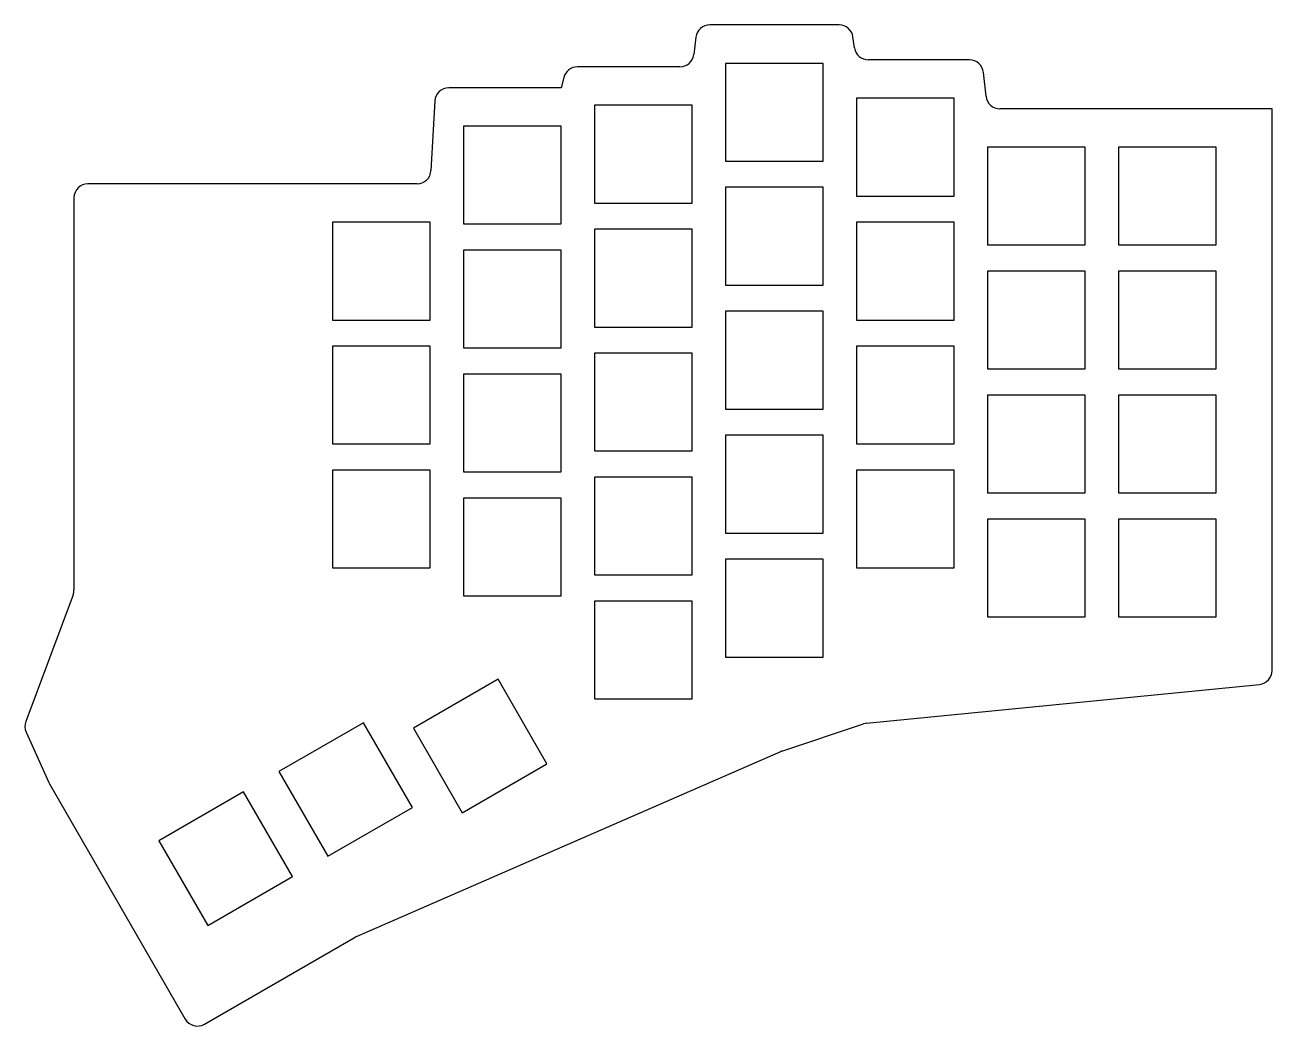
# Model space of a CAD drawing. Header units: millimetres. Extents: x 241 to 420, y -198 to -54.
import ezdxf

# ---------------------------------------------------------------- set-up
doc = ezdxf.new("R2010")
doc.units = ezdxf.units.MM

msp = doc.modelspace()

# ---------------------------------------------------------------- linework, layer by layer
for p, q in [((358.03, -54.5), (339.52, -54.5)), ((337.53, -56.25), (337.22, -58.75)), ((360.24, -57.8), (360.01, -56.2)), ((335.23, -60.5), (320.56, -60.5)), ((355.75, -60), (341.75, -60)), ((341.75, -60), (341.75, -74)), ((355.75, -74), (355.75, -60)), ((376.7, -59.5), (362.22, -59.5)), ((318.62, -62.01), (318.25, -63.5)), ((379.06, -64.71), (378.69, -61.29)), ((318.25, -63.5), (302.14, -63.5)), ((300.15, -65.39), (299.6, -75.36)), ((337, -66), (323, -66)), ((323, -66), (323, -80)), ((337, -80), (337, -66)), ((374.5, -65), (360.5, -65)), ((360.5, -65), (360.5, -79)), ((374.5, -79), (374.5, -65)), ((420, -66.5), (381.05, -66.5)), ((420, -146.94), (420, -66.5)), ((318.25, -69), (304.25, -69)), ((304.25, -69), (304.25, -83)), ((318.25, -83), (318.25, -69)), ((393.25, -72), (379.25, -72)), ((379.25, -72), (379.25, -86)), ((393.25, -86), (393.25, -72)), ((412, -72), (398, -72)), ((398, -72), (398, -86)), ((412, -86), (412, -72)), ((341.75, -74), (355.75, -74)), ((297.61, -77.25), (250.5, -77.25)), ((355.75, -77.75), (341.75, -77.75)), ((341.75, -77.75), (341.75, -91.75)), ((355.75, -91.75), (355.75, -77.75)), ((248.5, -79.25), (248.5, -135.39)), ((323, -80), (337, -80)), ((360.5, -79), (374.5, -79)), ((299.5, -82.75), (285.5, -82.75)), ((285.5, -82.75), (285.5, -96.75)), ((299.5, -96.75), (299.5, -82.75)), ((304.25, -83), (318.25, -83)), ((337, -83.75), (323, -83.75)), ((323, -83.75), (323, -97.75)), ((337, -97.75), (337, -83.75)), ((374.5, -82.75), (360.5, -82.75)), ((360.5, -82.75), (360.5, -96.75)), ((374.5, -96.75), (374.5, -82.75)), ((318.25, -86.75), (304.25, -86.75)), ((304.25, -86.75), (304.25, -100.75)), ((318.25, -100.75), (318.25, -86.75)), ((379.25, -86), (393.25, -86)), ((398, -86), (412, -86)), ((393.25, -89.75), (379.25, -89.75)), ((379.25, -89.75), (379.25, -103.75)), ((393.25, -103.75), (393.25, -89.75)), ((412, -89.75), (398, -89.75)), ((398, -89.75), (398, -103.75)), ((412, -103.75), (412, -89.75)), ((341.75, -91.75), (355.75, -91.75)), ((355.75, -95.5), (341.75, -95.5)), ((341.75, -95.5), (341.75, -109.5)), ((355.75, -109.5), (355.75, -95.5)), ((285.5, -96.75), (299.5, -96.75)), ((323, -97.75), (337, -97.75)), ((360.5, -96.75), (374.5, -96.75)), ((299.5, -100.5), (285.5, -100.5)), ((285.5, -100.5), (285.5, -114.5)), ((299.5, -114.5), (299.5, -100.5)), ((304.25, -100.75), (318.25, -100.75)), ((337, -101.5), (323, -101.5)), ((323, -101.5), (323, -115.5)), ((337, -115.5), (337, -101.5)), ((374.5, -100.5), (360.5, -100.5)), ((360.5, -100.5), (360.5, -114.5)), ((374.5, -114.5), (374.5, -100.5)), ((318.25, -104.5), (304.25, -104.5)), ((304.25, -104.5), (304.25, -118.5)), ((318.25, -118.5), (318.25, -104.5)), ((379.25, -103.75), (393.25, -103.75)), ((398, -103.75), (412, -103.75)), ((393.25, -107.5), (379.25, -107.5)), ((379.25, -107.5), (379.25, -121.5)), ((393.25, -121.5), (393.25, -107.5)), ((412, -107.5), (398, -107.5)), ((398, -107.5), (398, -121.5)), ((412, -121.5), (412, -107.5)), ((341.75, -109.5), (355.75, -109.5)), ((355.75, -113.25), (341.75, -113.25)), ((341.75, -113.25), (341.75, -127.25)), ((355.75, -127.25), (355.75, -113.25)), ((285.5, -114.5), (299.5, -114.5)), ((323, -115.5), (337, -115.5)), ((360.5, -114.5), (374.5, -114.5)), ((299.5, -118.25), (285.5, -118.25)), ((285.5, -118.25), (285.5, -132.25)), ((299.5, -132.25), (299.5, -118.25)), ((304.25, -118.5), (318.25, -118.5)), ((337, -119.25), (323, -119.25)), ((323, -119.25), (323, -133.25)), ((337, -133.25), (337, -119.25)), ((374.5, -118.25), (360.5, -118.25)), ((360.5, -118.25), (360.5, -132.25)), ((374.5, -132.25), (374.5, -118.25)), ((318.25, -122.25), (304.25, -122.25)), ((304.25, -122.25), (304.25, -136.25)), ((318.25, -136.25), (318.25, -122.25)), ((379.25, -121.5), (393.25, -121.5)), ((398, -121.5), (412, -121.5)), ((393.25, -125.25), (379.25, -125.25)), ((379.25, -125.25), (379.25, -139.25)), ((393.25, -139.25), (393.25, -125.25)), ((412, -125.25), (398, -125.25)), ((398, -125.25), (398, -139.25)), ((412, -139.25), (412, -125.25)), ((341.75, -127.25), (355.75, -127.25)), ((355.75, -131), (341.75, -131)), ((341.75, -131), (341.75, -145)), ((355.75, -145), (355.75, -131)), ((285.5, -132.25), (299.5, -132.25)), ((323, -133.25), (337, -133.25)), ((360.5, -132.25), (374.5, -132.25)), ((248.37, -136.09), (241.61, -154.23)), ((304.25, -136.25), (318.25, -136.25)), ((337, -137), (323, -137)), ((323, -137), (323, -151)), ((337, -151), (337, -137)), ((379.25, -139.25), (393.25, -139.25)), ((398, -139.25), (412, -139.25)), ((341.75, -145), (355.75, -145)), ((309.21, -148.19), (297.09, -155.19)), ((316.21, -160.31), (309.21, -148.19)), ((361.97, -154.48), (418.2, -148.93)), ((323, -151), (337, -151)), ((289.94, -154.41), (277.82, -161.41)), ((296.94, -166.53), (289.94, -154.41)), ((297.09, -155.19), (304.09, -167.31)), ((349.84, -158.47), (361.54, -154.57)), ((241.66, -155.74), (244.9, -162.97)), ((288.93, -185.03), (349.67, -158.54)), ((304.09, -167.31), (316.21, -160.31)), ((277.82, -161.41), (284.82, -173.53)), ((244.99, -163.16), (264.44, -196.84)), ((272.79, -164.31), (260.67, -171.31)), ((279.79, -176.43), (272.79, -164.31)), ((284.82, -173.53), (296.94, -166.53)), ((260.67, -171.31), (267.67, -183.43)), ((267.67, -183.43), (279.79, -176.43)), ((267.17, -197.57), (288.73, -185.13))]:
    msp.add_line(p, q)
for centre, start, end in [((339.52, -56.5), 90, 172.875), ((358.03, -56.5), 8.5308, 90), ((335.23, -58.5), 270, 352.875), ((362.22, -57.5), 188.5308, 270), ((320.56, -62.5), 90, 165.962), ((376.7, -61.5), 6.1155, 90), ((302.14, -65.5), 90, 176.8779), ((381.05, -64.5), 186.1155, 270), ((297.61, -75.25), 270, 356.8779), ((250.5, -79.25), 90, 180), ((246.5, -135.39), 339.5471, 0), ((418, -146.94), 275.6375, 0), ((243.48, -154.93), 159.5471, 204.1605), ((362.17, -156.47), 95.6375, 108.435), ((350.47, -160.37), 108.435, 113.5658), ((246.73, -162.16), 204.1605, 210), ((289.73, -186.86), 113.5658, 120), ((266.17, -195.84), 210, 300)]:
    msp.add_arc(centre, 2, start, end)

doc.saveas('drawing.dxf')
